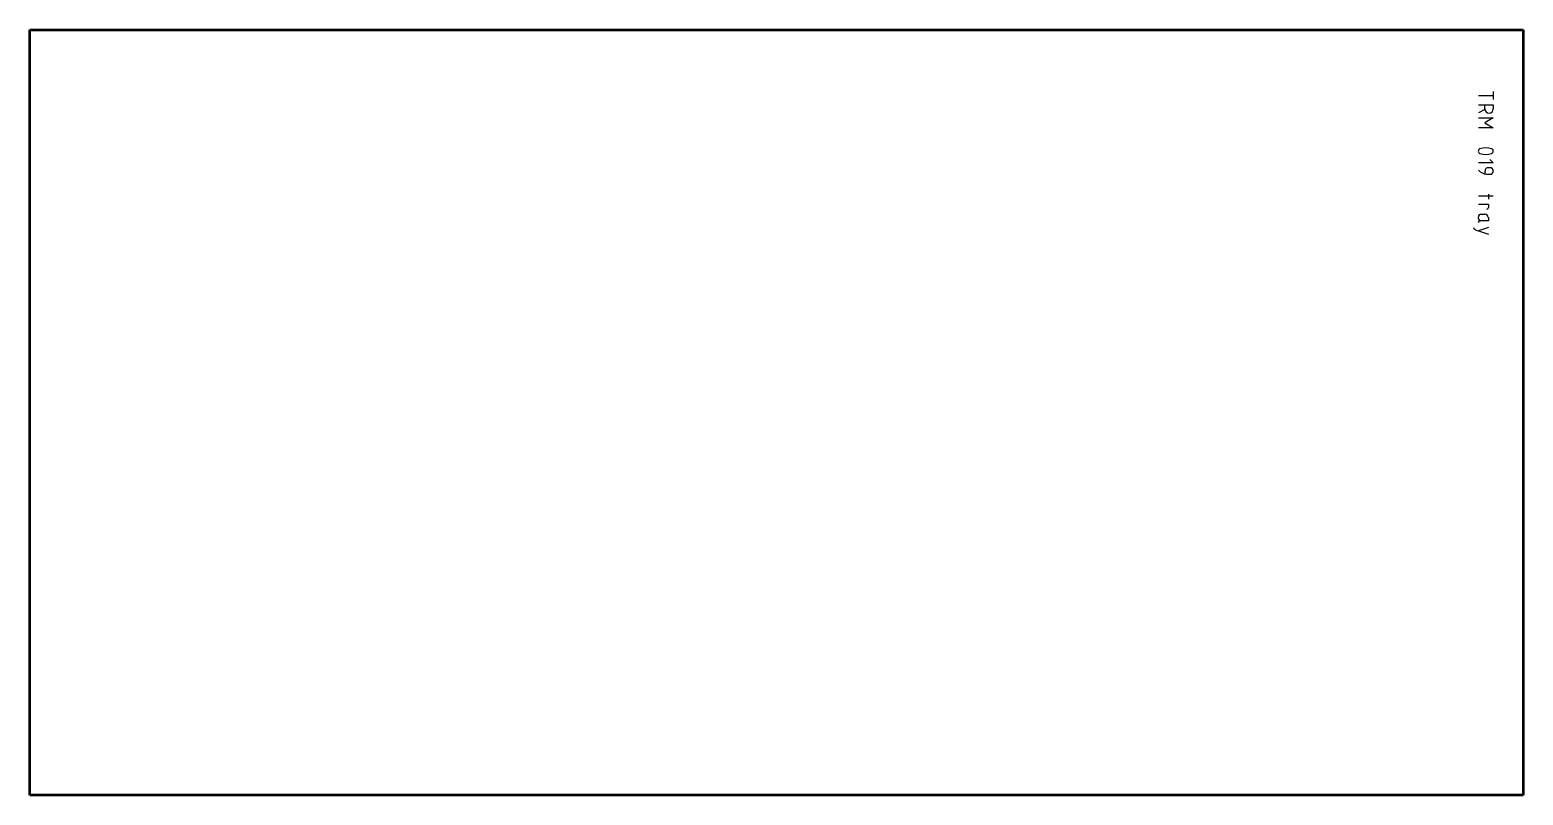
# Model space of a CAD drawing. Header units: millimetres. Extents: x 0 to 1000, y 0 to 512.
import ezdxf

# ---------------------------------------------------------------- set-up
doc = ezdxf.new("R2010")
doc.units = ezdxf.units.MM
doc.layers.add('IV_MARK_SURFACE', color=2, linetype='Continuous', lineweight=25)
doc.layers.add('IV_OUTER_PROFILE', color=7, linetype='Continuous', lineweight=50)

msp = doc.modelspace()

# ---------------------------------------------------------------- linework, layer by layer
at = {"layer": 'IV_MARK_SURFACE'}
for p, q in [((980, 471.2), (980, 468.4)), ((970, 468.4), (980, 468.4)), ((970, 462.3), (974.4, 462.3)), ((974.4, 462.3), (980, 462.3)), ((974.4, 459.5), (974.4, 462.3)), ((980, 468.4), (980, 465.7)), ((980, 462.3), (980, 459.5)), ((974.4, 459), (970, 456.8)), ((970, 453.4), (980, 453.4)), ((980, 453.4), (974.4, 450.1)), ((974.4, 450.1), (980, 446.8)), ((980, 446.8), (970, 446.8)), ((980, 423.4), (970, 423.4)), ((977.8, 420.1), (976.7, 420.1)), ((977.8, 425.7), (980, 423.4)), ((974.4, 417.9), (974.4, 416.2)), ((975.6, 415.7), (977.8, 415.7)), ((970, 401.2), (976.7, 401.2)), ((976.7, 402.3), (976.7, 401.2)), ((976.7, 401.2), (980, 401.2)), ((976.7, 401.2), (976.7, 399)), ((970, 395.7), (976.7, 395.7)), ((976.7, 395.7), (976.7, 393.4)), ((970, 386.2), (970, 387.3)), ((976.7, 380.1), (970, 377.9)), ((971.7, 384.5), (971.1, 384.5)), ((971.7, 389), (974.4, 389)), ((976.7, 384.5), (971.7, 384.5)), ((976.7, 386.8), (976.7, 384.5)), ((968.3, 378.4), (970, 377.9)), ((970, 377.9), (976.7, 375.7))]:
    msp.add_line(p, q, dxfattribs=at)
for centre, radius, start, end in [((977.2, 459.5), 2.78, 180, 360), ((971.8, 431.2), 1.81, 113.0373, 246.9627), ((975, 419.4), 14, 73.8661, 106.1339), ((978.2, 431.2), 1.8, 292.4119, 67.5881), ((975, 443), 14, 253.8661, 286.1339), ((976.7, 417.9), 2.22, 90, 180), ((977.8, 417.9), 2.22, 270, 90), ((976.5, 424.5), 8.86, 222.9047, 263.9652), ((975.6, 393.4), 1.11, 270, 0), ((969.2, 380.9), 2.63, 198.4184, 251.5816), ((971.7, 387.3), 1.67, 90, 180), ((971.7, 386.2), 1.67, 180, 270), ((971.1, 383.4), 1.11, 90, 180), ((974.4, 386.8), 2.22, 0, 90)]:
    msp.add_arc(centre, radius, start, end, dxfattribs=at)
at = {"layer": 'IV_OUTER_PROFILE'}
for p, q in [((0, 512.4), (1000, 512.4)), ((0, 0), (0, 512.4)), ((1000, 512.4), (1000, 0)), ((1000, 0), (0, 0))]:
    msp.add_line(p, q, dxfattribs=at)

doc.saveas('drawing.dxf')
